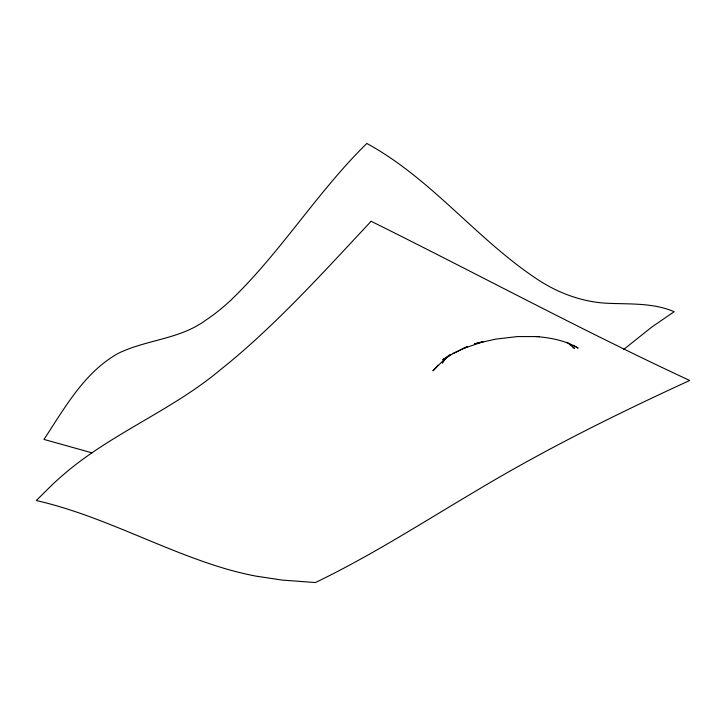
<?xml version="1.0" encoding="UTF-8"?>
<svg xmlns="http://www.w3.org/2000/svg" width="726" height="726" viewBox="0 0 726 726"><rect width="100%" height="100%" fill="white"/><g stroke="black" fill="none" stroke-linecap="round" stroke-linejoin="round"><path stroke-width="1.09" d="M445.074 358.444L442.188 363.118L446.127 357.755M438.087 365.187L432.923 370.859L442.461 361.294L450.655 354.56M623.698 349.442L651.821 327.045L674.164 311.708C653.545 302.878 630.794 304.212 608.905 303.341C584.566 302.461 560.98 294.239 540.453 281.334C478.044 241.177 432.442 179.186 366.811 143.458C317.208 192.072 280.79 252.321 230.65 300.392A244.163 92.266 -65.3 0 1 206.066 319.957C180.202 339.305 146.598 339.532 118.347 353.308C84.252 372.266 64.777 407.93 43.968 439.421L92.066 452.861M450.565 354.397L442.76 359.724L453.033 353.58L467.19 346.647M453.033 353.58L467.48 346.52M463.633 348.416L483.334 341.674M483.28 341.592L474.532 343.825L495.794 339.124L517.375 336.574L539.4 336.574M535.797 336.546C550.471 337.699 565.354 340.394 578.123 348.117L573.231 345.258M566.97 342.209L574.584 348.525L572.959 347.019M568.903 343.271L571.335 345.522M371.122 221.276C330.747 264.391 291.035 308.323 246.813 347.582A702.949 217.428 -62 0 1 220.232 369.87C173.686 409.001 115.997 431.507 69.034 469.931A2203.074 633.126 86.8 0 0 52.399 484.578L36.3 500.523C103.165 515.814 163.168 550.88 228.844 569.728A374.09 248.564 47.5 0 0 255.879 576.108L282.015 580.065L315.411 582.542C370.814 555.898 422.559 522.529 475.403 491.293C544.4 449.802 616.565 414.029 689.7 380.478C581.998 330.457 477.499 273.974 371.122 221.276"/></g></svg>
